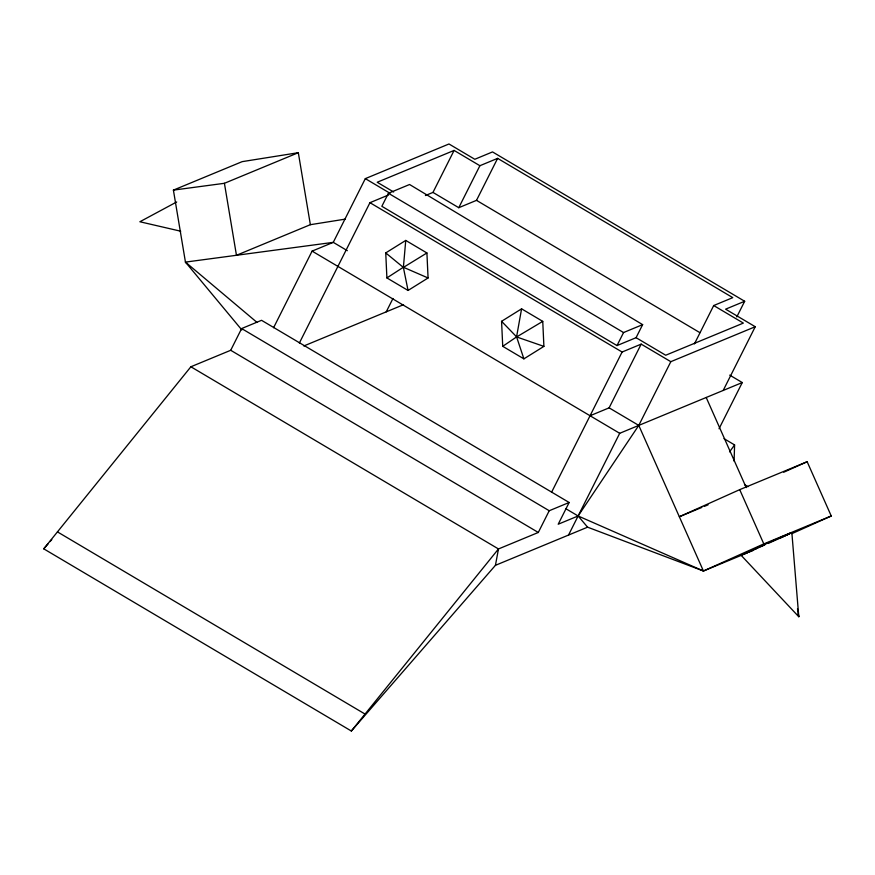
<?xml version="1.0" encoding="UTF-8"?>
<svg xmlns="http://www.w3.org/2000/svg" width="875" height="875" viewBox="0 0 875 875"><rect width="100%" height="100%" fill="white"/><g stroke="black" fill="none" stroke-linecap="round" stroke-linejoin="round"><path stroke-width="1.31" d="M734.092 461.169L734.595 444.927L724.03 438.67M403.397 267.225L405.748 240.428L426.912 252.963L428.072 277.977L408.056 290.456L386.892 277.922L385.744 252.908L405.748 240.428M523.895 358.859L516.578 336.831L521.587 308.831L542.752 321.366L543.9 346.38L523.895 358.859L502.731 346.325L501.572 321.311L521.587 308.831M495.436 565.327L498.477 548.953L538.3 532.47L549.227 510.737L569.144 502.491L261.538 320.305L241.631 328.552L230.705 350.284L190.881 366.767L43.75 548.833L351.345 731.019L495.436 565.327L587.584 527.177L703.434 571.003L747.141 552.913M273.58 327.72L312.102 251.114L333.266 242.353L365.323 178.631L448.984 143.981L474.797 159.272L492.527 151.922L744.669 301.273L736.805 316.903M299.381 343L369.95 202.683L388.631 194.939M388.413 193.266L381.85 206.303L617.006 345.581L636.07 337.684L642.633 324.647L409.577 184.505L388.413 193.266L623.558 332.544L642.633 324.647M425.414 195.541L432.972 192.412L454.092 150.423L479.894 165.714L497.623 158.364L732.78 297.642L713.705 305.539L694.4 343.93M386.247 311.839L392.973 298.473M432.972 192.412L458.773 207.703L479.894 165.714M458.773 207.703L476.503 200.353L497.623 158.364M542.752 321.366L516.644 336.952L543.9 346.38M617.006 345.581L623.558 332.544M551.534 492.341L622.103 352.023L641.178 344.127L670.819 361.681L755.245 326.725L725.605 309.17L744.669 301.273M590.056 415.745L609.12 407.848L641.178 344.127M569.144 502.491L558.206 524.223L578.123 515.977L638.772 425.403L670.819 361.681M568.52 535.073L619.697 433.3L742.273 382.55L729.728 375.123M723.198 390.447L755.245 326.725M719.031 428.75L742.273 382.55M729.542 451.883L734.595 444.927M351.345 731.019L498.477 548.953L190.881 366.767M43.75 548.833L48.223 543.681M50.017 541.625L51.8 539.569M502.731 346.325L516.709 336.831M386.892 277.922L403.244 267.323L385.744 252.908M777.055 538.934L791.853 532.612L798.788 616.733L741.038 555.22L771.411 541.417M426.912 252.963L403.561 267.323L428.072 277.977M176.706 201.961L139.88 221.758L180.72 231.208M785.148 535.762L790.42 533.225L787.216 534.538M786.833 535.041L789.294 533.914M774.638 540.564L785.597 535.609M780.708 537.786L784.044 536.277M791.82 533.684L831.25 515.987L807.155 461.727L739.714 489.65L679.339 516.742L701.816 507.434M783.737 472.238L807.155 461.727M565.578 508.55L578.123 515.977L703.434 571.003L763.809 543.911L831.25 515.987M765.231 544.163L744.264 553.777L748.409 552.07M768.119 543.473L774.167 540.728M761.491 546.416L764.805 544.939M771.28 541.483L777.7 538.65M762.245 546.033L749.667 551.6M753.528 549.85L756.602 548.505M782.173 536.703L786.275 534.931M748.573 552.07L741.038 555.22M749.427 551.622L752.511 550.298M241.828 329.93L185.445 262.106L173.403 190.116L242.167 161.645L298.32 152.698L310.363 224.689L236.458 255.292L224.416 183.302L298.32 152.698M454.092 150.423L377.212 182.252L393.641 191.986M303.822 345.975L403.539 304.686M704.309 506.406L708.061 504.853M749.634 551.873L753.386 550.32M310.363 224.689L345.439 219.1M173.403 190.116L224.416 183.302M187.523 263.867L185.445 262.106L333.266 242.353L347.342 250.688M713.705 305.539L743.356 323.094L665.722 355.239L636.07 337.684M476.503 200.353L699.902 332.664M365.323 178.631L389.955 193.222M369.95 202.683L622.103 352.023M744.505 484.63L748.016 486.708M609.12 407.848L638.772 425.403L703.434 571.003M312.102 251.114L619.697 433.3M241.631 328.552L549.227 510.737M230.705 350.284L538.3 532.47M57.444 531.88L365.05 714.066M185.445 262.106L257.031 322.427M501.572 321.311L516.578 336.831M578.123 515.977L587.584 527.177M706.202 397.48L746.222 487.594M739.714 489.65L763.809 543.911M797.967 614.152L798.788 616.733L797.486 608.759M403.419 267.608L408.056 290.456"/></g></svg>
